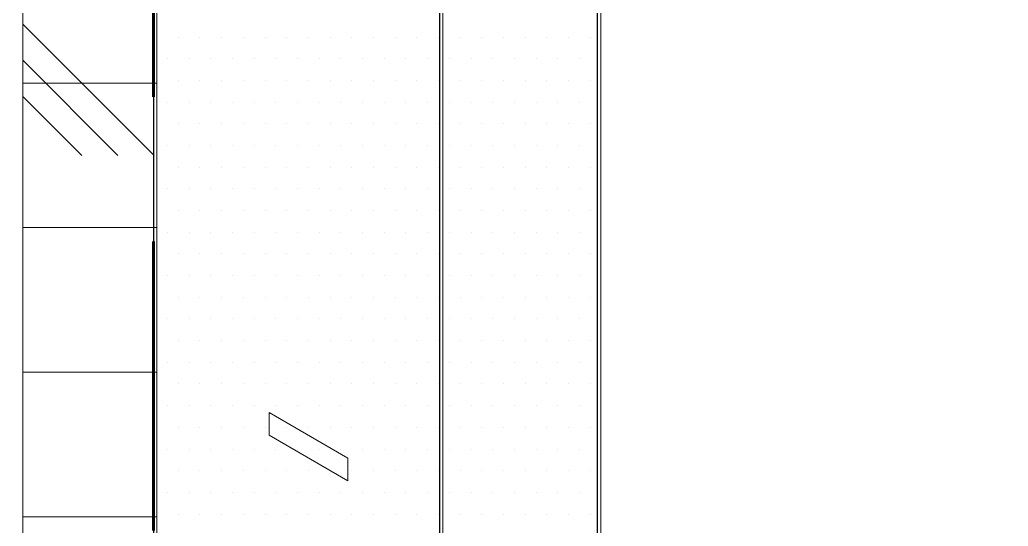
# Model space of a CAD drawing. Header units: inches. Extents: x -20.7 to 76.3, y -55.2 to 19.1.
# Drawn here: x -13.063 to -12.208, y -3.427 to -2.988 of the extents above; entities that cross this region are included whole.
import ezdxf

# ---------------------------------------------------------------- set-up
doc = ezdxf.new("R2010")
doc.units = ezdxf.units.IN
doc.header["$MEASUREMENT"] = 0
doc.linetypes.add('AI-Linetype-45', pattern=[0.375113, 0.250075, -0.125038])
for name, color, linetype, lineweight in [('.ATI-HATCH', 7, 'Continuous', 0), ('G-ANNO-TTLB', 7, 'Continuous', 0), ('LOGOS', 7, 'Continuous', 0), ('TYVEK', 7, 'Continuous', 0)]:
    doc.layers.add(name, color=color, linetype=linetype, lineweight=lineweight)

# ---------------------------------------------------------------- blocks, each defined once
blk = doc.blocks.new('Block_570')
at = {"layer": 'LOGOS', "color": 250, "lineweight": 18, "true_color": 0x231f20}
blk.add_lwpolyline([(-12.84763, -3.32809), (-12.77933, -3.36751), (-12.77935, -3.38726), (-12.84763, -3.34778)], close=True, dxfattribs=at)
blk = doc.blocks.new('Block_674')
at = {"layer": '.ATI-HATCH'}
for points in [[(-12.69719, -1.46066), (-12.69719, -1.46066), (-12.94467, -1.31068), (-12.94467, -1.31068), (-12.94467, -1.31068), (-12.94467, -3.61797), (-12.94467, -3.61797), (-12.94467, -3.61797), (-12.69719, -3.76796), (-12.69719, -3.76796), (-12.69719, -3.76796), (-12.69719, -1.46066), (-12.69719, -1.46066)], [(-12.69719, -3.76796), (-12.69719, -3.76796), (-12.56069, -3.68994), (-12.56069, -3.68994), (-12.56069, -3.68994), (-12.56069, -1.54339), (-12.56069, -1.54339), (-12.56069, -1.54339), (-12.69719, -1.46066), (-12.69719, -1.46066), (-12.69719, -1.46066), (-12.69719, -3.76796), (-12.69719, -3.76796)]]:
    blk.add_open_spline(points, degree=3, knots=[0, 0, 0, 0, 1, 1, 1, 2, 2, 2, 3, 3, 3, 4, 4, 4, 4], dxfattribs=at)
at = {"layer": '.ATI-HATCH', "color": 8, "lineweight": 0, "true_color": 0x808080}
for points in [[(-12.92607, -3.00337), (-12.92607, -3.00337), (-12.92607, -3.00337), (-12.92607, -3.00337)], [(-12.90732, -3.00337), (-12.90732, -3.00337), (-12.90732, -3.00337), (-12.90732, -3.00337)], [(-12.88856, -3.00337), (-12.88856, -3.00337), (-12.88856, -3.00337), (-12.88856, -3.00337)], [(-12.86981, -3.00337), (-12.86981, -3.00337), (-12.86981, -3.00337), (-12.86981, -3.00337)], [(-12.85105, -3.00337), (-12.85105, -3.00337), (-12.85105, -3.00337), (-12.85105, -3.00337)], [(-12.83229, -3.00337), (-12.83229, -3.00337), (-12.83229, -3.00337), (-12.83229, -3.00337)], [(-12.81354, -3.00337), (-12.81354, -3.00337), (-12.81354, -3.00337), (-12.81354, -3.00337)], [(-12.79478, -3.00337), (-12.79478, -3.00337), (-12.79478, -3.00337), (-12.79478, -3.00337)], [(-12.77603, -3.00337), (-12.77603, -3.00337), (-12.77603, -3.00337), (-12.77603, -3.00337)], [(-12.75727, -3.00337), (-12.75727, -3.00337), (-12.75727, -3.00337), (-12.75727, -3.00337)], [(-12.73852, -3.00337), (-12.73852, -3.00337), (-12.73852, -3.00337), (-12.73852, -3.00337)], [(-12.71976, -3.00337), (-12.71976, -3.00337), (-12.71976, -3.00337), (-12.71976, -3.00337)], [(-12.70101, -3.00337), (-12.70101, -3.00337), (-12.70101, -3.00337), (-12.70101, -3.00337)], [(-12.68225, -3.00337), (-12.68225, -3.00337), (-12.68225, -3.00337), (-12.68225, -3.00337)], [(-12.66349, -3.00337), (-12.66349, -3.00337), (-12.66349, -3.00337), (-12.66349, -3.00337)], [(-12.64474, -3.00337), (-12.64474, -3.00337), (-12.64474, -3.00337), (-12.64474, -3.00337)], [(-12.62598, -3.00337), (-12.62598, -3.00337), (-12.62598, -3.00337), (-12.62598, -3.00337)], [(-12.60723, -3.00337), (-12.60723, -3.00337), (-12.60723, -3.00337), (-12.60723, -3.00337)], [(-12.58847, -3.00337), (-12.58847, -3.00337), (-12.58847, -3.00337), (-12.58847, -3.00337)], [(-12.56972, -3.00337), (-12.56972, -3.00337), (-12.56972, -3.00337), (-12.56972, -3.00337)], [(-12.93545, -3.02212), (-12.93545, -3.02212), (-12.93545, -3.02212), (-12.93545, -3.02212)], [(-12.9167, -3.02212), (-12.9167, -3.02212), (-12.9167, -3.02212), (-12.9167, -3.02212)], [(-12.89794, -3.02212), (-12.89794, -3.02212), (-12.89794, -3.02212), (-12.89794, -3.02212)], [(-12.87918, -3.02212), (-12.87918, -3.02212), (-12.87918, -3.02212), (-12.87918, -3.02212)], [(-12.86043, -3.02212), (-12.86043, -3.02212), (-12.86043, -3.02212), (-12.86043, -3.02212)], [(-12.84167, -3.02212), (-12.84167, -3.02212), (-12.84167, -3.02212), (-12.84167, -3.02212)], [(-12.82292, -3.02212), (-12.82292, -3.02212), (-12.82292, -3.02212), (-12.82292, -3.02212)], [(-12.80416, -3.02212), (-12.80416, -3.02212), (-12.80416, -3.02212), (-12.80416, -3.02212)], [(-12.78541, -3.02212), (-12.78541, -3.02212), (-12.78541, -3.02212), (-12.78541, -3.02212)], [(-12.76665, -3.02212), (-12.76665, -3.02212), (-12.76665, -3.02212), (-12.76665, -3.02212)], [(-12.74789, -3.02212), (-12.74789, -3.02212), (-12.74789, -3.02212), (-12.74789, -3.02212)], [(-12.72914, -3.02212), (-12.72914, -3.02212), (-12.72914, -3.02212), (-12.72914, -3.02212)], [(-12.71038, -3.02212), (-12.71038, -3.02212), (-12.71038, -3.02212), (-12.71038, -3.02212)], [(-12.69163, -3.02212), (-12.69163, -3.02212), (-12.69163, -3.02212), (-12.69163, -3.02212)], [(-12.67287, -3.02212), (-12.67287, -3.02212), (-12.67287, -3.02212), (-12.67287, -3.02212)], [(-12.65412, -3.02212), (-12.65412, -3.02212), (-12.65412, -3.02212), (-12.65412, -3.02212)], [(-12.63536, -3.02212), (-12.63536, -3.02212), (-12.63536, -3.02212), (-12.63536, -3.02212)], [(-12.6166, -3.02212), (-12.6166, -3.02212), (-12.6166, -3.02212), (-12.6166, -3.02212)], [(-12.59785, -3.02212), (-12.59785, -3.02212), (-12.59785, -3.02212), (-12.59785, -3.02212)], [(-12.57909, -3.02212), (-12.57909, -3.02212), (-12.57909, -3.02212), (-12.57909, -3.02212)], [(-12.92607, -3.04088), (-12.92607, -3.04088), (-12.92607, -3.04088), (-12.92607, -3.04088)], [(-12.90732, -3.04088), (-12.90732, -3.04088), (-12.90732, -3.04088), (-12.90732, -3.04088)], [(-12.88856, -3.04088), (-12.88856, -3.04088), (-12.88856, -3.04088), (-12.88856, -3.04088)], [(-12.86981, -3.04088), (-12.86981, -3.04088), (-12.86981, -3.04088), (-12.86981, -3.04088)], [(-12.85105, -3.04088), (-12.85105, -3.04088), (-12.85105, -3.04088), (-12.85105, -3.04088)], [(-12.83229, -3.04088), (-12.83229, -3.04088), (-12.83229, -3.04088), (-12.83229, -3.04088)], [(-12.81354, -3.04088), (-12.81354, -3.04088), (-12.81354, -3.04088), (-12.81354, -3.04088)], [(-12.79478, -3.04088), (-12.79478, -3.04088), (-12.79478, -3.04088), (-12.79478, -3.04088)], [(-12.77603, -3.04088), (-12.77603, -3.04088), (-12.77603, -3.04088), (-12.77603, -3.04088)], [(-12.75727, -3.04088), (-12.75727, -3.04088), (-12.75727, -3.04088), (-12.75727, -3.04088)], [(-12.73852, -3.04088), (-12.73852, -3.04088), (-12.73852, -3.04088), (-12.73852, -3.04088)], [(-12.71976, -3.04088), (-12.71976, -3.04088), (-12.71976, -3.04088), (-12.71976, -3.04088)], [(-12.70101, -3.04088), (-12.70101, -3.04088), (-12.70101, -3.04088), (-12.70101, -3.04088)], [(-12.68225, -3.04088), (-12.68225, -3.04088), (-12.68225, -3.04088), (-12.68225, -3.04088)], [(-12.66349, -3.04088), (-12.66349, -3.04088), (-12.66349, -3.04088), (-12.66349, -3.04088)], [(-12.64474, -3.04088), (-12.64474, -3.04088), (-12.64474, -3.04088), (-12.64474, -3.04088)], [(-12.62598, -3.04088), (-12.62598, -3.04088), (-12.62598, -3.04088), (-12.62598, -3.04088)], [(-12.60723, -3.04088), (-12.60723, -3.04088), (-12.60723, -3.04088), (-12.60723, -3.04088)], [(-12.58847, -3.04088), (-12.58847, -3.04088), (-12.58847, -3.04088), (-12.58847, -3.04088)], [(-12.56972, -3.04088), (-12.56972, -3.04088), (-12.56972, -3.04088), (-12.56972, -3.04088)], [(-12.93545, -3.05963), (-12.93545, -3.05963), (-12.93545, -3.05963), (-12.93545, -3.05963)], [(-12.9167, -3.05963), (-12.9167, -3.05963), (-12.9167, -3.05963), (-12.9167, -3.05963)], [(-12.89794, -3.05963), (-12.89794, -3.05963), (-12.89794, -3.05963), (-12.89794, -3.05963)], [(-12.87918, -3.05963), (-12.87918, -3.05963), (-12.87918, -3.05963), (-12.87918, -3.05963)], [(-12.86043, -3.05963), (-12.86043, -3.05963), (-12.86043, -3.05963), (-12.86043, -3.05963)], [(-12.84167, -3.05963), (-12.84167, -3.05963), (-12.84167, -3.05963), (-12.84167, -3.05963)], [(-12.82292, -3.05963), (-12.82292, -3.05963), (-12.82292, -3.05963), (-12.82292, -3.05963)], [(-12.80416, -3.05963), (-12.80416, -3.05963), (-12.80416, -3.05963), (-12.80416, -3.05963)], [(-12.78541, -3.05963), (-12.78541, -3.05963), (-12.78541, -3.05963), (-12.78541, -3.05963)], [(-12.76665, -3.05963), (-12.76665, -3.05963), (-12.76665, -3.05963), (-12.76665, -3.05963)], [(-12.74789, -3.05963), (-12.74789, -3.05963), (-12.74789, -3.05963), (-12.74789, -3.05963)], [(-12.72914, -3.05963), (-12.72914, -3.05963), (-12.72914, -3.05963), (-12.72914, -3.05963)], [(-12.71038, -3.05963), (-12.71038, -3.05963), (-12.71038, -3.05963), (-12.71038, -3.05963)], [(-12.69163, -3.05963), (-12.69163, -3.05963), (-12.69163, -3.05963), (-12.69163, -3.05963)], [(-12.67287, -3.05963), (-12.67287, -3.05963), (-12.67287, -3.05963), (-12.67287, -3.05963)], [(-12.65412, -3.05963), (-12.65412, -3.05963), (-12.65412, -3.05963), (-12.65412, -3.05963)], [(-12.63536, -3.05963), (-12.63536, -3.05963), (-12.63536, -3.05963), (-12.63536, -3.05963)], [(-12.6166, -3.05963), (-12.6166, -3.05963), (-12.6166, -3.05963), (-12.6166, -3.05963)], [(-12.59785, -3.05963), (-12.59785, -3.05963), (-12.59785, -3.05963), (-12.59785, -3.05963)], [(-12.57909, -3.05963), (-12.57909, -3.05963), (-12.57909, -3.05963), (-12.57909, -3.05963)], [(-12.92607, -3.07839), (-12.92607, -3.07839), (-12.92607, -3.07839), (-12.92607, -3.07839)], [(-12.90732, -3.07839), (-12.90732, -3.07839), (-12.90732, -3.07839), (-12.90732, -3.07839)], [(-12.88856, -3.07839), (-12.88856, -3.07839), (-12.88856, -3.07839), (-12.88856, -3.07839)], [(-12.86981, -3.07839), (-12.86981, -3.07839), (-12.86981, -3.07839), (-12.86981, -3.07839)], [(-12.85105, -3.07839), (-12.85105, -3.07839), (-12.85105, -3.07839), (-12.85105, -3.07839)], [(-12.83229, -3.07839), (-12.83229, -3.07839), (-12.83229, -3.07839), (-12.83229, -3.07839)], [(-12.81354, -3.07839), (-12.81354, -3.07839), (-12.81354, -3.07839), (-12.81354, -3.07839)], [(-12.79478, -3.07839), (-12.79478, -3.07839), (-12.79478, -3.07839), (-12.79478, -3.07839)], [(-12.77603, -3.07839), (-12.77603, -3.07839), (-12.77603, -3.07839), (-12.77603, -3.07839)], [(-12.75727, -3.07839), (-12.75727, -3.07839), (-12.75727, -3.07839), (-12.75727, -3.07839)], [(-12.73852, -3.07839), (-12.73852, -3.07839), (-12.73852, -3.07839), (-12.73852, -3.07839)], [(-12.71976, -3.07839), (-12.71976, -3.07839), (-12.71976, -3.07839), (-12.71976, -3.07839)], [(-12.70101, -3.07839), (-12.70101, -3.07839), (-12.70101, -3.07839), (-12.70101, -3.07839)], [(-12.68225, -3.07839), (-12.68225, -3.07839), (-12.68225, -3.07839), (-12.68225, -3.07839)], [(-12.66349, -3.07839), (-12.66349, -3.07839), (-12.66349, -3.07839), (-12.66349, -3.07839)], [(-12.64474, -3.07839), (-12.64474, -3.07839), (-12.64474, -3.07839), (-12.64474, -3.07839)], [(-12.62598, -3.07839), (-12.62598, -3.07839), (-12.62598, -3.07839), (-12.62598, -3.07839)], [(-12.60723, -3.07839), (-12.60723, -3.07839), (-12.60723, -3.07839), (-12.60723, -3.07839)], [(-12.58847, -3.07839), (-12.58847, -3.07839), (-12.58847, -3.07839), (-12.58847, -3.07839)], [(-12.56972, -3.07839), (-12.56972, -3.07839), (-12.56972, -3.07839), (-12.56972, -3.07839)], [(-12.93545, -3.09714), (-12.93545, -3.09714), (-12.93545, -3.09714), (-12.93545, -3.09714)], [(-12.9167, -3.09714), (-12.9167, -3.09714), (-12.9167, -3.09714), (-12.9167, -3.09714)], [(-12.89794, -3.09714), (-12.89794, -3.09714), (-12.89794, -3.09714), (-12.89794, -3.09714)], [(-12.87918, -3.09714), (-12.87918, -3.09714), (-12.87918, -3.09714), (-12.87918, -3.09714)], [(-12.86043, -3.09714), (-12.86043, -3.09714), (-12.86043, -3.09714), (-12.86043, -3.09714)], [(-12.84167, -3.09714), (-12.84167, -3.09714), (-12.84167, -3.09714), (-12.84167, -3.09714)], [(-12.82292, -3.09714), (-12.82292, -3.09714), (-12.82292, -3.09714), (-12.82292, -3.09714)], [(-12.80416, -3.09714), (-12.80416, -3.09714), (-12.80416, -3.09714), (-12.80416, -3.09714)], [(-12.78541, -3.09714), (-12.78541, -3.09714), (-12.78541, -3.09714), (-12.78541, -3.09714)], [(-12.76665, -3.09714), (-12.76665, -3.09714), (-12.76665, -3.09714), (-12.76665, -3.09714)], [(-12.74789, -3.09714), (-12.74789, -3.09714), (-12.74789, -3.09714), (-12.74789, -3.09714)], [(-12.72914, -3.09714), (-12.72914, -3.09714), (-12.72914, -3.09714), (-12.72914, -3.09714)], [(-12.71038, -3.09714), (-12.71038, -3.09714), (-12.71038, -3.09714), (-12.71038, -3.09714)], [(-12.69163, -3.09714), (-12.69163, -3.09714), (-12.69163, -3.09714), (-12.69163, -3.09714)], [(-12.67287, -3.09714), (-12.67287, -3.09714), (-12.67287, -3.09714), (-12.67287, -3.09714)], [(-12.65412, -3.09714), (-12.65412, -3.09714), (-12.65412, -3.09714), (-12.65412, -3.09714)], [(-12.63536, -3.09714), (-12.63536, -3.09714), (-12.63536, -3.09714), (-12.63536, -3.09714)], [(-12.6166, -3.09714), (-12.6166, -3.09714), (-12.6166, -3.09714), (-12.6166, -3.09714)], [(-12.59785, -3.09714), (-12.59785, -3.09714), (-12.59785, -3.09714), (-12.59785, -3.09714)], [(-12.57909, -3.09714), (-12.57909, -3.09714), (-12.57909, -3.09714), (-12.57909, -3.09714)], [(-12.92607, -3.1159), (-12.92607, -3.1159), (-12.92607, -3.1159), (-12.92607, -3.1159)], [(-12.90732, -3.1159), (-12.90732, -3.1159), (-12.90732, -3.1159), (-12.90732, -3.1159)], [(-12.88856, -3.1159), (-12.88856, -3.1159), (-12.88856, -3.1159), (-12.88856, -3.1159)], [(-12.86981, -3.1159), (-12.86981, -3.1159), (-12.86981, -3.1159), (-12.86981, -3.1159)], [(-12.85105, -3.1159), (-12.85105, -3.1159), (-12.85105, -3.1159), (-12.85105, -3.1159)], [(-12.83229, -3.1159), (-12.83229, -3.1159), (-12.83229, -3.1159), (-12.83229, -3.1159)], [(-12.81354, -3.1159), (-12.81354, -3.1159), (-12.81354, -3.1159), (-12.81354, -3.1159)], [(-12.79478, -3.1159), (-12.79478, -3.1159), (-12.79478, -3.1159), (-12.79478, -3.1159)], [(-12.77603, -3.1159), (-12.77603, -3.1159), (-12.77603, -3.1159), (-12.77603, -3.1159)], [(-12.75727, -3.1159), (-12.75727, -3.1159), (-12.75727, -3.1159), (-12.75727, -3.1159)], [(-12.73852, -3.1159), (-12.73852, -3.1159), (-12.73852, -3.1159), (-12.73852, -3.1159)], [(-12.71976, -3.1159), (-12.71976, -3.1159), (-12.71976, -3.1159), (-12.71976, -3.1159)], [(-12.70101, -3.1159), (-12.70101, -3.1159), (-12.70101, -3.1159), (-12.70101, -3.1159)], [(-12.68225, -3.1159), (-12.68225, -3.1159), (-12.68225, -3.1159), (-12.68225, -3.1159)], [(-12.66349, -3.1159), (-12.66349, -3.1159), (-12.66349, -3.1159), (-12.66349, -3.1159)], [(-12.64474, -3.1159), (-12.64474, -3.1159), (-12.64474, -3.1159), (-12.64474, -3.1159)], [(-12.62598, -3.1159), (-12.62598, -3.1159), (-12.62598, -3.1159), (-12.62598, -3.1159)], [(-12.60723, -3.1159), (-12.60723, -3.1159), (-12.60723, -3.1159), (-12.60723, -3.1159)], [(-12.58847, -3.1159), (-12.58847, -3.1159), (-12.58847, -3.1159), (-12.58847, -3.1159)], [(-12.56972, -3.1159), (-12.56972, -3.1159), (-12.56972, -3.1159), (-12.56972, -3.1159)], [(-12.93545, -3.13466), (-12.93545, -3.13466), (-12.93545, -3.13466), (-12.93545, -3.13466)], [(-12.9167, -3.13466), (-12.9167, -3.13466), (-12.9167, -3.13466), (-12.9167, -3.13466)], [(-12.89794, -3.13466), (-12.89794, -3.13466), (-12.89794, -3.13466), (-12.89794, -3.13466)], [(-12.87918, -3.13466), (-12.87918, -3.13466), (-12.87918, -3.13466), (-12.87918, -3.13466)], [(-12.86043, -3.13466), (-12.86043, -3.13466), (-12.86043, -3.13466), (-12.86043, -3.13466)], [(-12.84167, -3.13466), (-12.84167, -3.13466), (-12.84167, -3.13466), (-12.84167, -3.13466)], [(-12.82292, -3.13466), (-12.82292, -3.13466), (-12.82292, -3.13466), (-12.82292, -3.13466)], [(-12.80416, -3.13466), (-12.80416, -3.13466), (-12.80416, -3.13466), (-12.80416, -3.13466)], [(-12.78541, -3.13466), (-12.78541, -3.13466), (-12.78541, -3.13466), (-12.78541, -3.13466)], [(-12.76665, -3.13466), (-12.76665, -3.13466), (-12.76665, -3.13466), (-12.76665, -3.13466)], [(-12.74789, -3.13466), (-12.74789, -3.13466), (-12.74789, -3.13466), (-12.74789, -3.13466)], [(-12.72914, -3.13466), (-12.72914, -3.13466), (-12.72914, -3.13466), (-12.72914, -3.13466)], [(-12.71038, -3.13466), (-12.71038, -3.13466), (-12.71038, -3.13466), (-12.71038, -3.13466)], [(-12.69163, -3.13466), (-12.69163, -3.13466), (-12.69163, -3.13466), (-12.69163, -3.13466)], [(-12.67287, -3.13466), (-12.67287, -3.13466), (-12.67287, -3.13466), (-12.67287, -3.13466)], [(-12.65412, -3.13466), (-12.65412, -3.13466), (-12.65412, -3.13466), (-12.65412, -3.13466)], [(-12.63536, -3.13466), (-12.63536, -3.13466), (-12.63536, -3.13466), (-12.63536, -3.13466)], [(-12.6166, -3.13466), (-12.6166, -3.13466), (-12.6166, -3.13466), (-12.6166, -3.13466)], [(-12.59785, -3.13466), (-12.59785, -3.13466), (-12.59785, -3.13466), (-12.59785, -3.13466)], [(-12.57909, -3.13466), (-12.57909, -3.13466), (-12.57909, -3.13466), (-12.57909, -3.13466)], [(-12.92607, -3.15341), (-12.92607, -3.15341), (-12.92607, -3.15341), (-12.92607, -3.15341)], [(-12.90732, -3.15341), (-12.90732, -3.15341), (-12.90732, -3.15341), (-12.90732, -3.15341)], [(-12.88856, -3.15341), (-12.88856, -3.15341), (-12.88856, -3.15341), (-12.88856, -3.15341)], [(-12.86981, -3.15341), (-12.86981, -3.15341), (-12.86981, -3.15341), (-12.86981, -3.15341)], [(-12.85105, -3.15341), (-12.85105, -3.15341), (-12.85105, -3.15341), (-12.85105, -3.15341)], [(-12.83229, -3.15341), (-12.83229, -3.15341), (-12.83229, -3.15341), (-12.83229, -3.15341)], [(-12.81354, -3.15341), (-12.81354, -3.15341), (-12.81354, -3.15341), (-12.81354, -3.15341)], [(-12.79478, -3.15341), (-12.79478, -3.15341), (-12.79478, -3.15341), (-12.79478, -3.15341)], [(-12.77603, -3.15341), (-12.77603, -3.15341), (-12.77603, -3.15341), (-12.77603, -3.15341)], [(-12.75727, -3.15341), (-12.75727, -3.15341), (-12.75727, -3.15341), (-12.75727, -3.15341)], [(-12.73852, -3.15341), (-12.73852, -3.15341), (-12.73852, -3.15341), (-12.73852, -3.15341)], [(-12.71976, -3.15341), (-12.71976, -3.15341), (-12.71976, -3.15341), (-12.71976, -3.15341)], [(-12.70101, -3.15341), (-12.70101, -3.15341), (-12.70101, -3.15341), (-12.70101, -3.15341)], [(-12.68225, -3.15341), (-12.68225, -3.15341), (-12.68225, -3.15341), (-12.68225, -3.15341)], [(-12.66349, -3.15341), (-12.66349, -3.15341), (-12.66349, -3.15341), (-12.66349, -3.15341)], [(-12.64474, -3.15341), (-12.64474, -3.15341), (-12.64474, -3.15341), (-12.64474, -3.15341)], [(-12.62598, -3.15341), (-12.62598, -3.15341), (-12.62598, -3.15341), (-12.62598, -3.15341)], [(-12.60723, -3.15341), (-12.60723, -3.15341), (-12.60723, -3.15341), (-12.60723, -3.15341)], [(-12.58847, -3.15341), (-12.58847, -3.15341), (-12.58847, -3.15341), (-12.58847, -3.15341)], [(-12.56972, -3.15341), (-12.56972, -3.15341), (-12.56972, -3.15341), (-12.56972, -3.15341)], [(-12.93545, -3.17217), (-12.93545, -3.17217), (-12.93545, -3.17217), (-12.93545, -3.17217)], [(-12.9167, -3.17217), (-12.9167, -3.17217), (-12.9167, -3.17217), (-12.9167, -3.17217)], [(-12.89794, -3.17217), (-12.89794, -3.17217), (-12.89794, -3.17217), (-12.89794, -3.17217)], [(-12.87918, -3.17217), (-12.87918, -3.17217), (-12.87918, -3.17217), (-12.87918, -3.17217)], [(-12.86043, -3.17217), (-12.86043, -3.17217), (-12.86043, -3.17217), (-12.86043, -3.17217)], [(-12.84167, -3.17217), (-12.84167, -3.17217), (-12.84167, -3.17217), (-12.84167, -3.17217)], [(-12.82292, -3.17217), (-12.82292, -3.17217), (-12.82292, -3.17217), (-12.82292, -3.17217)], [(-12.80416, -3.17217), (-12.80416, -3.17217), (-12.80416, -3.17217), (-12.80416, -3.17217)], [(-12.78541, -3.17217), (-12.78541, -3.17217), (-12.78541, -3.17217), (-12.78541, -3.17217)], [(-12.76665, -3.17217), (-12.76665, -3.17217), (-12.76665, -3.17217), (-12.76665, -3.17217)], [(-12.74789, -3.17217), (-12.74789, -3.17217), (-12.74789, -3.17217), (-12.74789, -3.17217)], [(-12.72914, -3.17217), (-12.72914, -3.17217), (-12.72914, -3.17217), (-12.72914, -3.17217)], [(-12.71038, -3.17217), (-12.71038, -3.17217), (-12.71038, -3.17217), (-12.71038, -3.17217)], [(-12.69163, -3.17217), (-12.69163, -3.17217), (-12.69163, -3.17217), (-12.69163, -3.17217)], [(-12.67287, -3.17217), (-12.67287, -3.17217), (-12.67287, -3.17217), (-12.67287, -3.17217)], [(-12.65412, -3.17217), (-12.65412, -3.17217), (-12.65412, -3.17217), (-12.65412, -3.17217)], [(-12.63536, -3.17217), (-12.63536, -3.17217), (-12.63536, -3.17217), (-12.63536, -3.17217)], [(-12.6166, -3.17217), (-12.6166, -3.17217), (-12.6166, -3.17217), (-12.6166, -3.17217)], [(-12.59785, -3.17217), (-12.59785, -3.17217), (-12.59785, -3.17217), (-12.59785, -3.17217)], [(-12.57909, -3.17217), (-12.57909, -3.17217), (-12.57909, -3.17217), (-12.57909, -3.17217)], [(-12.92607, -3.19092), (-12.92607, -3.19092), (-12.92607, -3.19092), (-12.92607, -3.19092)], [(-12.90732, -3.19092), (-12.90732, -3.19092), (-12.90732, -3.19092), (-12.90732, -3.19092)], [(-12.88856, -3.19092), (-12.88856, -3.19092), (-12.88856, -3.19092), (-12.88856, -3.19092)], [(-12.86981, -3.19092), (-12.86981, -3.19092), (-12.86981, -3.19092), (-12.86981, -3.19092)], [(-12.85105, -3.19092), (-12.85105, -3.19092), (-12.85105, -3.19092), (-12.85105, -3.19092)], [(-12.83229, -3.19092), (-12.83229, -3.19092), (-12.83229, -3.19092), (-12.83229, -3.19092)], [(-12.81354, -3.19092), (-12.81354, -3.19092), (-12.81354, -3.19092), (-12.81354, -3.19092)], [(-12.79478, -3.19092), (-12.79478, -3.19092), (-12.79478, -3.19092), (-12.79478, -3.19092)], [(-12.77603, -3.19092), (-12.77603, -3.19092), (-12.77603, -3.19092), (-12.77603, -3.19092)], [(-12.75727, -3.19092), (-12.75727, -3.19092), (-12.75727, -3.19092), (-12.75727, -3.19092)], [(-12.73852, -3.19092), (-12.73852, -3.19092), (-12.73852, -3.19092), (-12.73852, -3.19092)], [(-12.71976, -3.19092), (-12.71976, -3.19092), (-12.71976, -3.19092), (-12.71976, -3.19092)], [(-12.70101, -3.19092), (-12.70101, -3.19092), (-12.70101, -3.19092), (-12.70101, -3.19092)], [(-12.68225, -3.19092), (-12.68225, -3.19092), (-12.68225, -3.19092), (-12.68225, -3.19092)], [(-12.66349, -3.19092), (-12.66349, -3.19092), (-12.66349, -3.19092), (-12.66349, -3.19092)], [(-12.64474, -3.19092), (-12.64474, -3.19092), (-12.64474, -3.19092), (-12.64474, -3.19092)], [(-12.62598, -3.19092), (-12.62598, -3.19092), (-12.62598, -3.19092), (-12.62598, -3.19092)], [(-12.60723, -3.19092), (-12.60723, -3.19092), (-12.60723, -3.19092), (-12.60723, -3.19092)], [(-12.58847, -3.19092), (-12.58847, -3.19092), (-12.58847, -3.19092), (-12.58847, -3.19092)], [(-12.56972, -3.19092), (-12.56972, -3.19092), (-12.56972, -3.19092), (-12.56972, -3.19092)], [(-12.93545, -3.20968), (-12.93545, -3.20968), (-12.93545, -3.20968), (-12.93545, -3.20968)], [(-12.9167, -3.20968), (-12.9167, -3.20968), (-12.9167, -3.20968), (-12.9167, -3.20968)], [(-12.89794, -3.20968), (-12.89794, -3.20968), (-12.89794, -3.20968), (-12.89794, -3.20968)], [(-12.87918, -3.20968), (-12.87918, -3.20968), (-12.87918, -3.20968), (-12.87918, -3.20968)], [(-12.86043, -3.20968), (-12.86043, -3.20968), (-12.86043, -3.20968), (-12.86043, -3.20968)], [(-12.84167, -3.20968), (-12.84167, -3.20968), (-12.84167, -3.20968), (-12.84167, -3.20968)], [(-12.82292, -3.20968), (-12.82292, -3.20968), (-12.82292, -3.20968), (-12.82292, -3.20968)], [(-12.80416, -3.20968), (-12.80416, -3.20968), (-12.80416, -3.20968), (-12.80416, -3.20968)], [(-12.78541, -3.20968), (-12.78541, -3.20968), (-12.78541, -3.20968), (-12.78541, -3.20968)], [(-12.76665, -3.20968), (-12.76665, -3.20968), (-12.76665, -3.20968), (-12.76665, -3.20968)], [(-12.74789, -3.20968), (-12.74789, -3.20968), (-12.74789, -3.20968), (-12.74789, -3.20968)], [(-12.72914, -3.20968), (-12.72914, -3.20968), (-12.72914, -3.20968), (-12.72914, -3.20968)], [(-12.71038, -3.20968), (-12.71038, -3.20968), (-12.71038, -3.20968), (-12.71038, -3.20968)], [(-12.69163, -3.20968), (-12.69163, -3.20968), (-12.69163, -3.20968), (-12.69163, -3.20968)], [(-12.67287, -3.20968), (-12.67287, -3.20968), (-12.67287, -3.20968), (-12.67287, -3.20968)], [(-12.65412, -3.20968), (-12.65412, -3.20968), (-12.65412, -3.20968), (-12.65412, -3.20968)], [(-12.63536, -3.20968), (-12.63536, -3.20968), (-12.63536, -3.20968), (-12.63536, -3.20968)], [(-12.6166, -3.20968), (-12.6166, -3.20968), (-12.6166, -3.20968), (-12.6166, -3.20968)], [(-12.59785, -3.20968), (-12.59785, -3.20968), (-12.59785, -3.20968), (-12.59785, -3.20968)], [(-12.57909, -3.20968), (-12.57909, -3.20968), (-12.57909, -3.20968), (-12.57909, -3.20968)], [(-12.92607, -3.22843), (-12.92607, -3.22843), (-12.92607, -3.22843), (-12.92607, -3.22843)], [(-12.90732, -3.22843), (-12.90732, -3.22843), (-12.90732, -3.22843), (-12.90732, -3.22843)], [(-12.88856, -3.22843), (-12.88856, -3.22843), (-12.88856, -3.22843), (-12.88856, -3.22843)], [(-12.86981, -3.22843), (-12.86981, -3.22843), (-12.86981, -3.22843), (-12.86981, -3.22843)], [(-12.85105, -3.22843), (-12.85105, -3.22843), (-12.85105, -3.22843), (-12.85105, -3.22843)], [(-12.83229, -3.22843), (-12.83229, -3.22843), (-12.83229, -3.22843), (-12.83229, -3.22843)], [(-12.81354, -3.22843), (-12.81354, -3.22843), (-12.81354, -3.22843), (-12.81354, -3.22843)], [(-12.79478, -3.22843), (-12.79478, -3.22843), (-12.79478, -3.22843), (-12.79478, -3.22843)], [(-12.77603, -3.22843), (-12.77603, -3.22843), (-12.77603, -3.22843), (-12.77603, -3.22843)], [(-12.75727, -3.22843), (-12.75727, -3.22843), (-12.75727, -3.22843), (-12.75727, -3.22843)], [(-12.73852, -3.22843), (-12.73852, -3.22843), (-12.73852, -3.22843), (-12.73852, -3.22843)], [(-12.71976, -3.22843), (-12.71976, -3.22843), (-12.71976, -3.22843), (-12.71976, -3.22843)], [(-12.70101, -3.22843), (-12.70101, -3.22843), (-12.70101, -3.22843), (-12.70101, -3.22843)], [(-12.68225, -3.22843), (-12.68225, -3.22843), (-12.68225, -3.22843), (-12.68225, -3.22843)], [(-12.66349, -3.22843), (-12.66349, -3.22843), (-12.66349, -3.22843), (-12.66349, -3.22843)], [(-12.64474, -3.22843), (-12.64474, -3.22843), (-12.64474, -3.22843), (-12.64474, -3.22843)], [(-12.62598, -3.22843), (-12.62598, -3.22843), (-12.62598, -3.22843), (-12.62598, -3.22843)], [(-12.60723, -3.22843), (-12.60723, -3.22843), (-12.60723, -3.22843), (-12.60723, -3.22843)], [(-12.58847, -3.22843), (-12.58847, -3.22843), (-12.58847, -3.22843), (-12.58847, -3.22843)], [(-12.56972, -3.22843), (-12.56972, -3.22843), (-12.56972, -3.22843), (-12.56972, -3.22843)], [(-12.93545, -3.24719), (-12.93545, -3.24719), (-12.93545, -3.24719), (-12.93545, -3.24719)], [(-12.9167, -3.24719), (-12.9167, -3.24719), (-12.9167, -3.24719), (-12.9167, -3.24719)], [(-12.89794, -3.24719), (-12.89794, -3.24719), (-12.89794, -3.24719), (-12.89794, -3.24719)], [(-12.87918, -3.24719), (-12.87918, -3.24719), (-12.87918, -3.24719), (-12.87918, -3.24719)], [(-12.86043, -3.24719), (-12.86043, -3.24719), (-12.86043, -3.24719), (-12.86043, -3.24719)], [(-12.84167, -3.24719), (-12.84167, -3.24719), (-12.84167, -3.24719), (-12.84167, -3.24719)], [(-12.82292, -3.24719), (-12.82292, -3.24719), (-12.82292, -3.24719), (-12.82292, -3.24719)], [(-12.80416, -3.24719), (-12.80416, -3.24719), (-12.80416, -3.24719), (-12.80416, -3.24719)], [(-12.78541, -3.24719), (-12.78541, -3.24719), (-12.78541, -3.24719), (-12.78541, -3.24719)], [(-12.76665, -3.24719), (-12.76665, -3.24719), (-12.76665, -3.24719), (-12.76665, -3.24719)], [(-12.74789, -3.24719), (-12.74789, -3.24719), (-12.74789, -3.24719), (-12.74789, -3.24719)], [(-12.72914, -3.24719), (-12.72914, -3.24719), (-12.72914, -3.24719), (-12.72914, -3.24719)], [(-12.71038, -3.24719), (-12.71038, -3.24719), (-12.71038, -3.24719), (-12.71038, -3.24719)], [(-12.69163, -3.24719), (-12.69163, -3.24719), (-12.69163, -3.24719), (-12.69163, -3.24719)], [(-12.67287, -3.24719), (-12.67287, -3.24719), (-12.67287, -3.24719), (-12.67287, -3.24719)], [(-12.65412, -3.24719), (-12.65412, -3.24719), (-12.65412, -3.24719), (-12.65412, -3.24719)], [(-12.63536, -3.24719), (-12.63536, -3.24719), (-12.63536, -3.24719), (-12.63536, -3.24719)], [(-12.6166, -3.24719), (-12.6166, -3.24719), (-12.6166, -3.24719), (-12.6166, -3.24719)], [(-12.59785, -3.24719), (-12.59785, -3.24719), (-12.59785, -3.24719), (-12.59785, -3.24719)], [(-12.57909, -3.24719), (-12.57909, -3.24719), (-12.57909, -3.24719), (-12.57909, -3.24719)], [(-12.92607, -3.26595), (-12.92607, -3.26595), (-12.92607, -3.26595), (-12.92607, -3.26595)], [(-12.90732, -3.26595), (-12.90732, -3.26595), (-12.90732, -3.26595), (-12.90732, -3.26595)], [(-12.88856, -3.26595), (-12.88856, -3.26595), (-12.88856, -3.26595), (-12.88856, -3.26595)], [(-12.86981, -3.26595), (-12.86981, -3.26595), (-12.86981, -3.26595), (-12.86981, -3.26595)], [(-12.85105, -3.26595), (-12.85105, -3.26595), (-12.85105, -3.26595), (-12.85105, -3.26595)], [(-12.83229, -3.26595), (-12.83229, -3.26595), (-12.83229, -3.26595), (-12.83229, -3.26595)], [(-12.81354, -3.26595), (-12.81354, -3.26595), (-12.81354, -3.26595), (-12.81354, -3.26595)], [(-12.79478, -3.26595), (-12.79478, -3.26595), (-12.79478, -3.26595), (-12.79478, -3.26595)], [(-12.77603, -3.26595), (-12.77603, -3.26595), (-12.77603, -3.26595), (-12.77603, -3.26595)], [(-12.75727, -3.26595), (-12.75727, -3.26595), (-12.75727, -3.26595), (-12.75727, -3.26595)], [(-12.73852, -3.26595), (-12.73852, -3.26595), (-12.73852, -3.26595), (-12.73852, -3.26595)], [(-12.71976, -3.26595), (-12.71976, -3.26595), (-12.71976, -3.26595), (-12.71976, -3.26595)], [(-12.70101, -3.26595), (-12.70101, -3.26595), (-12.70101, -3.26595), (-12.70101, -3.26595)], [(-12.68225, -3.26595), (-12.68225, -3.26595), (-12.68225, -3.26595), (-12.68225, -3.26595)], [(-12.66349, -3.26595), (-12.66349, -3.26595), (-12.66349, -3.26595), (-12.66349, -3.26595)], [(-12.64474, -3.26595), (-12.64474, -3.26595), (-12.64474, -3.26595), (-12.64474, -3.26595)], [(-12.62598, -3.26595), (-12.62598, -3.26595), (-12.62598, -3.26595), (-12.62598, -3.26595)], [(-12.60723, -3.26595), (-12.60723, -3.26595), (-12.60723, -3.26595), (-12.60723, -3.26595)], [(-12.58847, -3.26595), (-12.58847, -3.26595), (-12.58847, -3.26595), (-12.58847, -3.26595)], [(-12.56972, -3.26595), (-12.56972, -3.26595), (-12.56972, -3.26595), (-12.56972, -3.26595)], [(-12.93545, -3.2847), (-12.93545, -3.2847), (-12.93545, -3.2847), (-12.93545, -3.2847)], [(-12.9167, -3.2847), (-12.9167, -3.2847), (-12.9167, -3.2847), (-12.9167, -3.2847)], [(-12.89794, -3.2847), (-12.89794, -3.2847), (-12.89794, -3.2847), (-12.89794, -3.2847)], [(-12.87918, -3.2847), (-12.87918, -3.2847), (-12.87918, -3.2847), (-12.87918, -3.2847)], [(-12.86043, -3.2847), (-12.86043, -3.2847), (-12.86043, -3.2847), (-12.86043, -3.2847)], [(-12.84167, -3.2847), (-12.84167, -3.2847), (-12.84167, -3.2847), (-12.84167, -3.2847)], [(-12.82292, -3.2847), (-12.82292, -3.2847), (-12.82292, -3.2847), (-12.82292, -3.2847)], [(-12.80416, -3.2847), (-12.80416, -3.2847), (-12.80416, -3.2847), (-12.80416, -3.2847)], [(-12.78541, -3.2847), (-12.78541, -3.2847), (-12.78541, -3.2847), (-12.78541, -3.2847)], [(-12.76665, -3.2847), (-12.76665, -3.2847), (-12.76665, -3.2847), (-12.76665, -3.2847)], [(-12.74789, -3.2847), (-12.74789, -3.2847), (-12.74789, -3.2847), (-12.74789, -3.2847)], [(-12.72914, -3.2847), (-12.72914, -3.2847), (-12.72914, -3.2847), (-12.72914, -3.2847)], [(-12.71038, -3.2847), (-12.71038, -3.2847), (-12.71038, -3.2847), (-12.71038, -3.2847)], [(-12.69163, -3.2847), (-12.69163, -3.2847), (-12.69163, -3.2847), (-12.69163, -3.2847)], [(-12.67287, -3.2847), (-12.67287, -3.2847), (-12.67287, -3.2847), (-12.67287, -3.2847)], [(-12.65412, -3.2847), (-12.65412, -3.2847), (-12.65412, -3.2847), (-12.65412, -3.2847)], [(-12.63536, -3.2847), (-12.63536, -3.2847), (-12.63536, -3.2847), (-12.63536, -3.2847)], [(-12.6166, -3.2847), (-12.6166, -3.2847), (-12.6166, -3.2847), (-12.6166, -3.2847)], [(-12.59785, -3.2847), (-12.59785, -3.2847), (-12.59785, -3.2847), (-12.59785, -3.2847)], [(-12.57909, -3.2847), (-12.57909, -3.2847), (-12.57909, -3.2847), (-12.57909, -3.2847)], [(-12.92607, -3.30346), (-12.92607, -3.30346), (-12.92607, -3.30346), (-12.92607, -3.30346)], [(-12.90732, -3.30346), (-12.90732, -3.30346), (-12.90732, -3.30346), (-12.90732, -3.30346)], [(-12.88856, -3.30346), (-12.88856, -3.30346), (-12.88856, -3.30346), (-12.88856, -3.30346)], [(-12.86981, -3.30346), (-12.86981, -3.30346), (-12.86981, -3.30346), (-12.86981, -3.30346)], [(-12.85105, -3.30346), (-12.85105, -3.30346), (-12.85105, -3.30346), (-12.85105, -3.30346)], [(-12.83229, -3.30346), (-12.83229, -3.30346), (-12.83229, -3.30346), (-12.83229, -3.30346)], [(-12.81354, -3.30346), (-12.81354, -3.30346), (-12.81354, -3.30346), (-12.81354, -3.30346)], [(-12.79478, -3.30346), (-12.79478, -3.30346), (-12.79478, -3.30346), (-12.79478, -3.30346)], [(-12.77603, -3.30346), (-12.77603, -3.30346), (-12.77603, -3.30346), (-12.77603, -3.30346)], [(-12.75727, -3.30346), (-12.75727, -3.30346), (-12.75727, -3.30346), (-12.75727, -3.30346)], [(-12.73852, -3.30346), (-12.73852, -3.30346), (-12.73852, -3.30346), (-12.73852, -3.30346)], [(-12.71976, -3.30346), (-12.71976, -3.30346), (-12.71976, -3.30346), (-12.71976, -3.30346)], [(-12.70101, -3.30346), (-12.70101, -3.30346), (-12.70101, -3.30346), (-12.70101, -3.30346)], [(-12.68225, -3.30346), (-12.68225, -3.30346), (-12.68225, -3.30346), (-12.68225, -3.30346)], [(-12.66349, -3.30346), (-12.66349, -3.30346), (-12.66349, -3.30346), (-12.66349, -3.30346)], [(-12.64474, -3.30346), (-12.64474, -3.30346), (-12.64474, -3.30346), (-12.64474, -3.30346)], [(-12.62598, -3.30346), (-12.62598, -3.30346), (-12.62598, -3.30346), (-12.62598, -3.30346)], [(-12.60723, -3.30346), (-12.60723, -3.30346), (-12.60723, -3.30346), (-12.60723, -3.30346)], [(-12.58847, -3.30346), (-12.58847, -3.30346), (-12.58847, -3.30346), (-12.58847, -3.30346)], [(-12.56972, -3.30346), (-12.56972, -3.30346), (-12.56972, -3.30346), (-12.56972, -3.30346)], [(-12.93545, -3.32221), (-12.93545, -3.32221), (-12.93545, -3.32221), (-12.93545, -3.32221)], [(-12.9167, -3.32221), (-12.9167, -3.32221), (-12.9167, -3.32221), (-12.9167, -3.32221)], [(-12.89794, -3.32221), (-12.89794, -3.32221), (-12.89794, -3.32221), (-12.89794, -3.32221)], [(-12.87918, -3.32221), (-12.87918, -3.32221), (-12.87918, -3.32221), (-12.87918, -3.32221)], [(-12.86043, -3.32221), (-12.86043, -3.32221), (-12.86043, -3.32221), (-12.86043, -3.32221)], [(-12.84167, -3.32221), (-12.84167, -3.32221), (-12.84167, -3.32221), (-12.84167, -3.32221)], [(-12.82292, -3.32221), (-12.82292, -3.32221), (-12.82292, -3.32221), (-12.82292, -3.32221)], [(-12.80416, -3.32221), (-12.80416, -3.32221), (-12.80416, -3.32221), (-12.80416, -3.32221)], [(-12.78541, -3.32221), (-12.78541, -3.32221), (-12.78541, -3.32221), (-12.78541, -3.32221)], [(-12.76665, -3.32221), (-12.76665, -3.32221), (-12.76665, -3.32221), (-12.76665, -3.32221)], [(-12.74789, -3.32221), (-12.74789, -3.32221), (-12.74789, -3.32221), (-12.74789, -3.32221)], [(-12.72914, -3.32221), (-12.72914, -3.32221), (-12.72914, -3.32221), (-12.72914, -3.32221)], [(-12.71038, -3.32221), (-12.71038, -3.32221), (-12.71038, -3.32221), (-12.71038, -3.32221)], [(-12.69163, -3.32221), (-12.69163, -3.32221), (-12.69163, -3.32221), (-12.69163, -3.32221)], [(-12.67287, -3.32221), (-12.67287, -3.32221), (-12.67287, -3.32221), (-12.67287, -3.32221)], [(-12.65412, -3.32221), (-12.65412, -3.32221), (-12.65412, -3.32221), (-12.65412, -3.32221)], [(-12.63536, -3.32221), (-12.63536, -3.32221), (-12.63536, -3.32221), (-12.63536, -3.32221)], [(-12.6166, -3.32221), (-12.6166, -3.32221), (-12.6166, -3.32221), (-12.6166, -3.32221)], [(-12.59785, -3.32221), (-12.59785, -3.32221), (-12.59785, -3.32221), (-12.59785, -3.32221)], [(-12.57909, -3.32221), (-12.57909, -3.32221), (-12.57909, -3.32221), (-12.57909, -3.32221)], [(-12.92607, -3.34097), (-12.92607, -3.34097), (-12.92607, -3.34097), (-12.92607, -3.34097)], [(-12.90732, -3.34097), (-12.90732, -3.34097), (-12.90732, -3.34097), (-12.90732, -3.34097)], [(-12.88856, -3.34097), (-12.88856, -3.34097), (-12.88856, -3.34097), (-12.88856, -3.34097)], [(-12.86981, -3.34097), (-12.86981, -3.34097), (-12.86981, -3.34097), (-12.86981, -3.34097)], [(-12.85105, -3.34097), (-12.85105, -3.34097), (-12.85105, -3.34097), (-12.85105, -3.34097)], [(-12.83229, -3.34097), (-12.83229, -3.34097), (-12.83229, -3.34097), (-12.83229, -3.34097)], [(-12.81354, -3.34097), (-12.81354, -3.34097), (-12.81354, -3.34097), (-12.81354, -3.34097)], [(-12.79478, -3.34097), (-12.79478, -3.34097), (-12.79478, -3.34097), (-12.79478, -3.34097)], [(-12.77603, -3.34097), (-12.77603, -3.34097), (-12.77603, -3.34097), (-12.77603, -3.34097)], [(-12.75727, -3.34097), (-12.75727, -3.34097), (-12.75727, -3.34097), (-12.75727, -3.34097)], [(-12.73852, -3.34097), (-12.73852, -3.34097), (-12.73852, -3.34097), (-12.73852, -3.34097)], [(-12.71976, -3.34097), (-12.71976, -3.34097), (-12.71976, -3.34097), (-12.71976, -3.34097)], [(-12.70101, -3.34097), (-12.70101, -3.34097), (-12.70101, -3.34097), (-12.70101, -3.34097)], [(-12.68225, -3.34097), (-12.68225, -3.34097), (-12.68225, -3.34097), (-12.68225, -3.34097)], [(-12.66349, -3.34097), (-12.66349, -3.34097), (-12.66349, -3.34097), (-12.66349, -3.34097)], [(-12.64474, -3.34097), (-12.64474, -3.34097), (-12.64474, -3.34097), (-12.64474, -3.34097)], [(-12.62598, -3.34097), (-12.62598, -3.34097), (-12.62598, -3.34097), (-12.62598, -3.34097)], [(-12.60723, -3.34097), (-12.60723, -3.34097), (-12.60723, -3.34097), (-12.60723, -3.34097)], [(-12.58847, -3.34097), (-12.58847, -3.34097), (-12.58847, -3.34097), (-12.58847, -3.34097)], [(-12.56972, -3.34097), (-12.56972, -3.34097), (-12.56972, -3.34097), (-12.56972, -3.34097)], [(-12.93545, -3.35972), (-12.93545, -3.35972), (-12.93545, -3.35972), (-12.93545, -3.35972)], [(-12.9167, -3.35972), (-12.9167, -3.35972), (-12.9167, -3.35972), (-12.9167, -3.35972)], [(-12.89794, -3.35972), (-12.89794, -3.35972), (-12.89794, -3.35972), (-12.89794, -3.35972)], [(-12.87918, -3.35972), (-12.87918, -3.35972), (-12.87918, -3.35972), (-12.87918, -3.35972)], [(-12.86043, -3.35972), (-12.86043, -3.35972), (-12.86043, -3.35972), (-12.86043, -3.35972)], [(-12.84167, -3.35972), (-12.84167, -3.35972), (-12.84167, -3.35972), (-12.84167, -3.35972)], [(-12.82292, -3.35972), (-12.82292, -3.35972), (-12.82292, -3.35972), (-12.82292, -3.35972)], [(-12.80416, -3.35972), (-12.80416, -3.35972), (-12.80416, -3.35972), (-12.80416, -3.35972)], [(-12.78541, -3.35972), (-12.78541, -3.35972), (-12.78541, -3.35972), (-12.78541, -3.35972)], [(-12.76665, -3.35972), (-12.76665, -3.35972), (-12.76665, -3.35972), (-12.76665, -3.35972)], [(-12.74789, -3.35972), (-12.74789, -3.35972), (-12.74789, -3.35972), (-12.74789, -3.35972)], [(-12.72914, -3.35972), (-12.72914, -3.35972), (-12.72914, -3.35972), (-12.72914, -3.35972)], [(-12.71038, -3.35972), (-12.71038, -3.35972), (-12.71038, -3.35972), (-12.71038, -3.35972)], [(-12.69163, -3.35972), (-12.69163, -3.35972), (-12.69163, -3.35972), (-12.69163, -3.35972)], [(-12.67287, -3.35972), (-12.67287, -3.35972), (-12.67287, -3.35972), (-12.67287, -3.35972)], [(-12.65412, -3.35972), (-12.65412, -3.35972), (-12.65412, -3.35972), (-12.65412, -3.35972)], [(-12.63536, -3.35972), (-12.63536, -3.35972), (-12.63536, -3.35972), (-12.63536, -3.35972)], [(-12.6166, -3.35972), (-12.6166, -3.35972), (-12.6166, -3.35972), (-12.6166, -3.35972)], [(-12.59785, -3.35972), (-12.59785, -3.35972), (-12.59785, -3.35972), (-12.59785, -3.35972)], [(-12.57909, -3.35972), (-12.57909, -3.35972), (-12.57909, -3.35972), (-12.57909, -3.35972)], [(-12.92607, -3.37848), (-12.92607, -3.37848), (-12.92607, -3.37848), (-12.92607, -3.37848)], [(-12.90732, -3.37848), (-12.90732, -3.37848), (-12.90732, -3.37848), (-12.90732, -3.37848)], [(-12.88856, -3.37848), (-12.88856, -3.37848), (-12.88856, -3.37848), (-12.88856, -3.37848)], [(-12.86981, -3.37848), (-12.86981, -3.37848), (-12.86981, -3.37848), (-12.86981, -3.37848)], [(-12.85105, -3.37848), (-12.85105, -3.37848), (-12.85105, -3.37848), (-12.85105, -3.37848)], [(-12.83229, -3.37848), (-12.83229, -3.37848), (-12.83229, -3.37848), (-12.83229, -3.37848)], [(-12.81354, -3.37848), (-12.81354, -3.37848), (-12.81354, -3.37848), (-12.81354, -3.37848)], [(-12.79478, -3.37848), (-12.79478, -3.37848), (-12.79478, -3.37848), (-12.79478, -3.37848)], [(-12.77603, -3.37848), (-12.77603, -3.37848), (-12.77603, -3.37848), (-12.77603, -3.37848)], [(-12.75727, -3.37848), (-12.75727, -3.37848), (-12.75727, -3.37848), (-12.75727, -3.37848)], [(-12.73852, -3.37848), (-12.73852, -3.37848), (-12.73852, -3.37848), (-12.73852, -3.37848)], [(-12.71976, -3.37848), (-12.71976, -3.37848), (-12.71976, -3.37848), (-12.71976, -3.37848)], [(-12.70101, -3.37848), (-12.70101, -3.37848), (-12.70101, -3.37848), (-12.70101, -3.37848)], [(-12.68225, -3.37848), (-12.68225, -3.37848), (-12.68225, -3.37848), (-12.68225, -3.37848)], [(-12.66349, -3.37848), (-12.66349, -3.37848), (-12.66349, -3.37848), (-12.66349, -3.37848)], [(-12.64474, -3.37848), (-12.64474, -3.37848), (-12.64474, -3.37848), (-12.64474, -3.37848)], [(-12.62598, -3.37848), (-12.62598, -3.37848), (-12.62598, -3.37848), (-12.62598, -3.37848)], [(-12.60723, -3.37848), (-12.60723, -3.37848), (-12.60723, -3.37848), (-12.60723, -3.37848)], [(-12.58847, -3.37848), (-12.58847, -3.37848), (-12.58847, -3.37848), (-12.58847, -3.37848)], [(-12.56972, -3.37848), (-12.56972, -3.37848), (-12.56972, -3.37848), (-12.56972, -3.37848)], [(-12.93545, -3.39724), (-12.93545, -3.39724), (-12.93545, -3.39724), (-12.93545, -3.39724)], [(-12.9167, -3.39724), (-12.9167, -3.39724), (-12.9167, -3.39724), (-12.9167, -3.39724)], [(-12.89794, -3.39724), (-12.89794, -3.39724), (-12.89794, -3.39724), (-12.89794, -3.39724)], [(-12.87918, -3.39724), (-12.87918, -3.39724), (-12.87918, -3.39724), (-12.87918, -3.39724)], [(-12.86043, -3.39724), (-12.86043, -3.39724), (-12.86043, -3.39724), (-12.86043, -3.39724)], [(-12.84167, -3.39724), (-12.84167, -3.39724), (-12.84167, -3.39724), (-12.84167, -3.39724)], [(-12.82292, -3.39724), (-12.82292, -3.39724), (-12.82292, -3.39724), (-12.82292, -3.39724)], [(-12.80416, -3.39724), (-12.80416, -3.39724), (-12.80416, -3.39724), (-12.80416, -3.39724)], [(-12.78541, -3.39724), (-12.78541, -3.39724), (-12.78541, -3.39724), (-12.78541, -3.39724)], [(-12.76665, -3.39724), (-12.76665, -3.39724), (-12.76665, -3.39724), (-12.76665, -3.39724)], [(-12.74789, -3.39724), (-12.74789, -3.39724), (-12.74789, -3.39724), (-12.74789, -3.39724)], [(-12.72914, -3.39724), (-12.72914, -3.39724), (-12.72914, -3.39724), (-12.72914, -3.39724)], [(-12.71038, -3.39724), (-12.71038, -3.39724), (-12.71038, -3.39724), (-12.71038, -3.39724)], [(-12.69163, -3.39724), (-12.69163, -3.39724), (-12.69163, -3.39724), (-12.69163, -3.39724)], [(-12.67287, -3.39724), (-12.67287, -3.39724), (-12.67287, -3.39724), (-12.67287, -3.39724)], [(-12.65412, -3.39724), (-12.65412, -3.39724), (-12.65412, -3.39724), (-12.65412, -3.39724)], [(-12.63536, -3.39724), (-12.63536, -3.39724), (-12.63536, -3.39724), (-12.63536, -3.39724)], [(-12.6166, -3.39724), (-12.6166, -3.39724), (-12.6166, -3.39724), (-12.6166, -3.39724)], [(-12.59785, -3.39724), (-12.59785, -3.39724), (-12.59785, -3.39724), (-12.59785, -3.39724)], [(-12.57909, -3.39724), (-12.57909, -3.39724), (-12.57909, -3.39724), (-12.57909, -3.39724)], [(-12.92607, -3.41599), (-12.92607, -3.41599), (-12.92607, -3.41599), (-12.92607, -3.41599)], [(-12.90732, -3.41599), (-12.90732, -3.41599), (-12.90732, -3.41599), (-12.90732, -3.41599)], [(-12.88856, -3.41599), (-12.88856, -3.41599), (-12.88856, -3.41599), (-12.88856, -3.41599)], [(-12.86981, -3.41599), (-12.86981, -3.41599), (-12.86981, -3.41599), (-12.86981, -3.41599)], [(-12.85105, -3.41599), (-12.85105, -3.41599), (-12.85105, -3.41599), (-12.85105, -3.41599)], [(-12.83229, -3.41599), (-12.83229, -3.41599), (-12.83229, -3.41599), (-12.83229, -3.41599)], [(-12.81354, -3.41599), (-12.81354, -3.41599), (-12.81354, -3.41599), (-12.81354, -3.41599)], [(-12.79478, -3.41599), (-12.79478, -3.41599), (-12.79478, -3.41599), (-12.79478, -3.41599)], [(-12.77603, -3.41599), (-12.77603, -3.41599), (-12.77603, -3.41599), (-12.77603, -3.41599)], [(-12.75727, -3.41599), (-12.75727, -3.41599), (-12.75727, -3.41599), (-12.75727, -3.41599)], [(-12.73852, -3.41599), (-12.73852, -3.41599), (-12.73852, -3.41599), (-12.73852, -3.41599)], [(-12.71976, -3.41599), (-12.71976, -3.41599), (-12.71976, -3.41599), (-12.71976, -3.41599)], [(-12.70101, -3.41599), (-12.70101, -3.41599), (-12.70101, -3.41599), (-12.70101, -3.41599)], [(-12.68225, -3.41599), (-12.68225, -3.41599), (-12.68225, -3.41599), (-12.68225, -3.41599)], [(-12.66349, -3.41599), (-12.66349, -3.41599), (-12.66349, -3.41599), (-12.66349, -3.41599)], [(-12.64474, -3.41599), (-12.64474, -3.41599), (-12.64474, -3.41599), (-12.64474, -3.41599)], [(-12.62598, -3.41599), (-12.62598, -3.41599), (-12.62598, -3.41599), (-12.62598, -3.41599)], [(-12.60723, -3.41599), (-12.60723, -3.41599), (-12.60723, -3.41599), (-12.60723, -3.41599)], [(-12.58847, -3.41599), (-12.58847, -3.41599), (-12.58847, -3.41599), (-12.58847, -3.41599)], [(-12.56972, -3.41599), (-12.56972, -3.41599), (-12.56972, -3.41599), (-12.56972, -3.41599)]]:
    blk.add_open_spline(points, degree=3, dxfattribs=at)
blk = doc.blocks.new('Block_675')
at = {"layer": '.ATI-HATCH'}
blk.add_open_spline([(-13.0608, -2.69305), (-13.0608, -2.69305), (-12.94467, -2.66904), (-12.94467, -2.66904), (-12.94467, -2.66904), (-12.94467, -5.24165), (-12.94467, -5.24165), (-12.94467, -5.24165), (-13.06047, -5.17524), (-13.06047, -5.17524), (-13.06047, -5.17524), (-13.06047, -3.18629), (-13.06047, -3.18629), (-13.06047, -3.18629), (-13.0608, -2.69305), (-13.0608, -2.69305)], degree=3, knots=[0, 0, 0, 0, 1, 1, 1, 2, 2, 2, 3, 3, 3, 4, 4, 4, 5, 5, 5, 5], dxfattribs=at)
at = {"layer": '.ATI-HATCH', "color": 8, "lineweight": 0, "true_color": 0x808080}
for points in [[(-12.94705, -3.10572), (-12.94705, -3.10572), (-13.0606, -2.99217), (-13.0606, -2.99217)], [(-12.97831, -3.10572), (-12.97831, -3.10572), (-13.06058, -3.02345), (-13.06058, -3.02345)], [(-13.06057, -3.0432), (-13.06057, -3.0432), (-12.94467, -3.0432), (-12.94467, -3.0432)], [(-13.00957, -3.10572), (-13.00957, -3.10572), (-13.06056, -3.05473), (-13.06056, -3.05473)], [(-13.06048, -3.16824), (-13.06048, -3.16824), (-12.94467, -3.16824), (-12.94467, -3.16824)], [(-13.06047, -3.29327), (-13.06047, -3.29327), (-12.94467, -3.29327), (-12.94467, -3.29327)], [(-13.06047, -3.41831), (-13.06047, -3.41831), (-12.94467, -3.41831), (-12.94467, -3.41831)]]:
    blk.add_open_spline(points, degree=3, dxfattribs=at)

msp = doc.modelspace()

# ---------------------------------------------------------------- hatches: boundary and pattern name
at = {"layer": 'G-ANNO-TTLB', "true_color": 0xff00ff, "transparency": 33554687}
h = msp.add_hatch(color=6, dxfattribs=at)
edge = h.paths.add_edge_path()
edge.add_spline(control_points=[(20.03424, -15.13455), (20.03424, -15.13455), (-20.6658, -15.13455), (-20.6658, -15.13455), (-20.6658, -15.13455), (-20.6658, 19.00075), (-20.6658, 19.00075), (-20.6658, 19.00075), (20.03424, 19.00075), (20.03424, 19.00075), (20.03424, 19.00075), (20.03424, -15.13455), (20.03424, -15.13455)], knot_values=[0, 0, 0, 0, 1, 1, 1, 2, 2, 2, 3, 3, 3, 4, 4, 4, 4], degree=3, periodic=0)
edge = h.paths.add_edge_path()
edge.add_spline(control_points=[(-20.54076, 18.87571), (-20.54076, 18.87571), (-20.54076, -15.00951), (-20.54076, -15.00951), (-20.54076, -15.00951), (19.9092, -15.00951), (19.9092, -15.00951), (19.9092, -15.00951), (19.9092, 18.87571), (19.9092, 18.87571), (19.9092, 18.87571), (-20.54076, 18.87571), (-20.54076, 18.87571)], knot_values=[0, 0, 0, 0, 1, 1, 1, 2, 2, 2, 3, 3, 3, 4, 4, 4, 4], degree=3, periodic=0)
edge.add_line((-20.54076, 18.87571), (-20.54076, 18.87571))

# ---------------------------------------------------------------- linework, layer by layer
at = {"layer": 'G-ANNO-TTLB'}
for points in [[(20.03424, -15.13455), (20.03424, -15.13455), (-20.6658, -15.13455), (-20.6658, -15.13455), (-20.6658, -15.13455), (-20.6658, 19.00075), (-20.6658, 19.00075), (-20.6658, 19.00075), (20.03424, 19.00075), (20.03424, 19.00075), (20.03424, 19.00075), (20.03424, -15.13455), (20.03424, -15.13455)], [(-20.54076, 18.87571), (-20.54076, 18.87571), (-20.54076, -15.00951), (-20.54076, -15.00951), (-20.54076, -15.00951), (19.9092, -15.00951), (19.9092, -15.00951), (19.9092, -15.00951), (19.9092, 18.87571), (19.9092, 18.87571), (19.9092, 18.87571), (-20.54076, 18.87571), (-20.54076, 18.87571)]]:
    msp.add_open_spline(points, degree=3, knots=[0, 0, 0, 0, 1, 1, 1, 2, 2, 2, 3, 3, 3, 4, 4, 4, 4], dxfattribs=at)
at = {"layer": 'TYVEK', "color": 33, "lineweight": 25, "true_color": 0xcc9966}
for p, q in [((-12.70008, 0.14165), (-12.70008, -5.64492)), ((-12.56358, -3.68381), (-12.56358, -1.53726)), ((-12.94756, -2.66152), (-12.94756, -5.50303))]:
    msp.add_line(p, q, dxfattribs=at)
at = {"layer": 'TYVEK', "color": 18, "linetype": 'AI-Linetype-45', "lineweight": 60, "true_color": 0x000000}
msp.add_line((-12.94756, -1.30455), (-12.94756, -3.61184), dxfattribs=at)

# ---------------------------------------------------------------- block references
at = {"layer": '.ATI-HATCH'}
for name in ['Block_675', 'Block_674']:
    msp.add_blockref(name, (0, 0), dxfattribs=at)
at = {"layer": 'LOGOS'}
msp.add_blockref('Block_570', (0, 0), dxfattribs=at)

doc.saveas('drawing.dxf')
